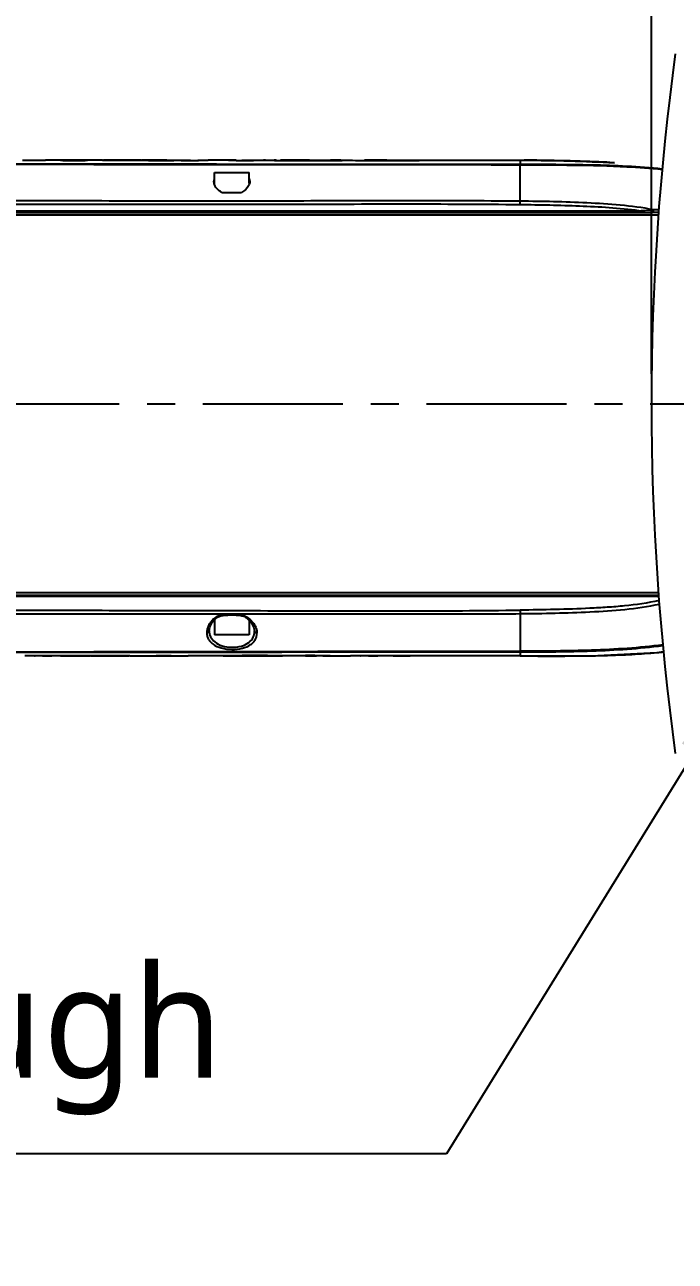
# Model space of a CAD drawing. Header units: millimetres. Extents: x 5828 to 6704, y 123 to 421.
# Drawn here: x 6417.6 to 6426.33, y 291.98 to 308.57 of the extents above; entities that cross this region are included whole.
import ezdxf
from ezdxf import colors
from ezdxf.entities.mleader import LeaderData, LeaderLine
from ezdxf.math import Vec2, Vec3

# ---------------------------------------------------------------- set-up
doc = ezdxf.new("R2010")
doc.units = ezdxf.units.MM
doc.linetypes.add('CENTER', pattern=[0.6, 0.375, -0.075, 0.075, -0.075])
for name, color, linetype in [('中心线', 7, 'Continuous'), ('外形图', 7, 'Continuous'), ('多重引线', 7, 'Continuous'), ('尺寸标注', 7, 'Continuous')]:
    doc.layers.add(name, color=color, linetype=linetype)
doc.styles.add('微软雅黑', font='msyh.ttc', dxfattribs={"height": 1.5})
doc.dimstyles.new('尺寸标注_1_15比例', dxfattribs={"dimtxt": 1.5, "dimasz": 1.25, "dimexe": 0.5, "dimexo": 0.4, "dimgap": 0.5, "dimtad": 1, "dimdec": 1, "dimlfac": 15, "dimdsep": 46, "dimtxsty": '微软雅黑', "dimcen": 0.09, "dimadec": 0, "dimazin": 0, "dimtp": 0.01, "dimtm": 0.01, "dimtfac": 1, "dimtdec": 1, "dimtofl": 0, "dimtmove": 0, "dimatfit": 3, "dimfxl": 1, "dimtolj": 1, "dimarcsym": 0})

# ---------------------------------------------------------------- blocks, each defined once
blk = doc.blocks.new('*D775')
at = {"layer": 'Defpoints', "color": 0}
for p in [(6440.183, 318.193), (6440.183, 306.42), (6426.011, 303.487)]:
    blk.add_point(p, dxfattribs=at)
at = {"layer": '尺寸标注', "color": 0, "lineweight": -2}
for p, q in [((6426.011, 303.887), (6426.011, 318.693)), ((6440.183, 306.82), (6440.183, 318.693)), ((6427.261, 318.193), (6438.933, 318.193))]:
    blk.add_line(p, q, dxfattribs=at)
at = {"layer": '尺寸标注', "color": 0}
for points in [[(6427.261, 318.401), (6427.261, 317.985), (6426.011, 318.193)], [(6438.933, 317.985), (6438.933, 318.401), (6440.183, 318.193)]]:
    blk.add_solid(points, dxfattribs=at)
at = {"layer": '尺寸标注', "color": 0, "insert": (6433.097, 319.472), "char_height": 1.5, "attachment_point": 5, "style": '微软雅黑'}
blk.add_mtext('\\A1;212.6', dxfattribs=at)

msp = doc.modelspace()

# ---------------------------------------------------------------- linework, layer by layer
at = {"layer": '中心线', "linetype": 'CENTER', "ltscale": 5}
msp.add_line((6404.9955, 303.4871), (6447.9039, 303.4871), dxfattribs=at)
at = {"layer": '外形图', "color": 7, "linetype": 'Continuous'}
for p, q in [((6417.5772, 306.7537), (6417.8855, 306.7537)), ((6417.881, 306.7537), (6417.8855, 306.7537)), ((6418.1279, 306.7537), (6418.1153, 306.7537)), ((6418.1279, 306.7537), (6418.1153, 306.7537)), ((6418.2297, 306.7493), (6418.302, 306.7493)), ((6418.2658, 306.7493), (6418.2658, 306.7524)), ((6418.4163, 306.7537), (6418.4037, 306.7537)), ((6418.4163, 306.7537), (6418.4037, 306.7537)), ((6418.6462, 306.7537), (6418.6507, 306.7537)), ((6418.6462, 306.7537), (6418.6596, 306.7537)), ((6418.6507, 306.7537), (6418.6596, 306.7537)), ((6418.6596, 306.7519), (6419.2572, 306.7519)), ((6419.1638, 306.7534), (6418.7567, 306.7534)), ((6419.2572, 306.7533), (6419.2539, 306.7533)), ((6419.2572, 306.7533), (6419.2539, 306.7533)), ((6419.3541, 306.7537), (6419.3387, 306.7537)), ((6419.3541, 306.7536), (6419.3387, 306.7537)), ((6419.354, 306.7493), (6419.6064, 306.7493)), ((6419.6064, 306.7537), (6419.7028, 306.7537)), ((6419.6064, 306.7537), (6419.7028, 306.7537)), ((6419.7028, 306.7493), (6419.7028, 306.7537)), ((6419.8284, 306.7498), (6419.7028, 306.7498)), ((6419.7028, 306.7493), (6419.934, 306.7493)), ((6419.934, 306.7505), (6419.9282, 306.7504)), ((6419.934, 306.7537), (6419.934, 306.7493)), ((6419.934, 306.7537), (6420.0636, 306.7537)), ((6420.3365, 306.7523), (6420.3614, 306.752)), ((6420.3365, 306.7523), (6420.3614, 306.752)), ((6420.3614, 306.752), (6420.4415, 306.751)), ((6420.3614, 306.752), (6420.5102, 306.7499)), ((6420.4415, 306.7509), (6420.4415, 306.7536)), ((6420.4415, 306.751), (6420.5102, 306.7499)), ((6420.6728, 306.7498), (6420.5155, 306.7498)), ((6420.5821, 306.7494), (6420.6728, 306.7494)), ((6420.6728, 306.7538), (6420.6728, 306.7494)), ((6420.6728, 306.7538), (6420.8072, 306.7538)), ((6420.8072, 306.7538), (6420.807, 306.7538)), ((6420.807, 306.7538), (6420.8264, 306.7534)), ((6420.807, 306.7538), (6420.807, 306.7538)), ((6420.8321, 306.7535), (6420.8072, 306.7538)), ((6420.979, 306.7517), (6420.9509, 306.752)), ((6421.0348, 306.7538), (6421.0348, 306.7507)), ((6421.0487, 306.7536), (6421.0348, 306.7538)), ((6421.0348, 306.7538), (6421.0348, 306.7538)), ((6421.4229, 306.7491), (6421.4229, 306.7519)), ((6421.7064, 306.7528), (6421.7064, 306.75)), ((6421.8643, 306.7538), (6421.9391, 306.7538)), ((6421.8643, 306.7538), (6421.9391, 306.7538)), ((6421.9391, 306.7538), (6421.9391, 306.7538)), ((6421.9391, 306.7538), (6421.9391, 306.7538)), ((6422.162, 306.7499), (6422.1681, 306.7499)), ((6422.1622, 306.7535), (6422.1622, 306.75)), ((6422.1622, 306.7535), (6422.1627, 306.7535)), ((6422.4559, 306.7535), (6422.1627, 306.7536)), ((6422.3953, 306.7535), (6422.1627, 306.7536)), ((6422.1627, 306.7535), (6422.4559, 306.7534)), ((6422.1627, 306.7535), (6422.3953, 306.7534)), ((6422.4611, 306.7517), (6422.4559, 306.7517)), ((6422.4559, 306.7492), (6422.8965, 306.7491)), ((6422.4559, 306.7492), (6422.8965, 306.7491)), ((6422.4611, 306.7517), (6422.4611, 306.7492)), ((6422.8965, 306.7516), (6422.4611, 306.7517)), ((6422.8965, 306.7516), (6422.4611, 306.7517)), ((6424.2497, 306.7537), (6424.2495, 306.6952)), ((6424.2498, 306.2031), (6424.2498, 306.6952)), ((6424.2499, 306.7537), (6424.3049, 306.7535)), ((6424.391, 306.7529), (6424.3049, 306.7535)), ((6420.1498, 306.4372), (6420.1498, 306.5871)), ((6420.1498, 306.5871), (6420.6165, 306.5871)), ((6420.6165, 306.4405), (6420.6165, 306.5871)), ((6420.2482, 306.3204), (6420.5125, 306.3204)), ((6409.2905, 306.0215), (6426.1043, 306.0215)), ((6409.2922, 306.0744), (6425.8402, 306.0744)), ((6409.3123, 306.0537), (6426.0227, 306.0537)), ((6426.1067, 306.0537), (6426.0303, 306.0537)), ((6426.1092, 306.0877), (6426.0346, 306.0873)), ((6426.1043, 300.9527), (6409.2905, 300.9527)), ((6426.1082, 300.8997), (6409.2922, 300.8997)), ((6409.3123, 300.9204), (6426.1067, 300.9204)), ((6420.1159, 300.6683), (6420.2243, 300.6682)), ((6420.1159, 300.6682), (6420.1498, 300.6682)), ((6420.1498, 300.6682), (6420.2243, 300.6682)), ((6420.1498, 300.5873), (6420.1498, 300.3871)), ((6420.1953, 300.6267), (6420.1952, 300.6266)), ((6420.2227, 300.6392), (6420.2351, 300.6428)), ((6420.3781, 300.6537), (6420.2243, 300.6537)), ((6420.3566, 300.6537), (6420.3781, 300.6537)), ((6420.3755, 300.6625), (6420.3782, 300.6625)), ((6420.3755, 300.6625), (6420.3782, 300.6624)), ((6420.3781, 300.6682), (6420.6165, 300.6685)), ((6420.5632, 300.6265), (6420.5632, 300.6264)), ((6420.5761, 300.6684), (6420.6504, 300.6684)), ((6420.6165, 300.6685), (6420.6504, 300.6685)), ((6420.6165, 300.58), (6420.6165, 300.3871)), ((6420.6165, 300.3871), (6420.1498, 300.3871)), ((6417.7372, 300.1037), (6417.6049, 300.1037)), ((6417.7372, 300.1037), (6417.7372, 300.1078)), ((6417.9685, 300.1078), (6417.7372, 300.1078)), ((6417.7372, 300.1068), (6417.7431, 300.1069)), ((6417.8428, 300.1075), (6417.9685, 300.1075)), ((6417.9685, 300.1078), (6417.9685, 300.1037)), ((6418.0523, 300.1037), (6417.9685, 300.1037)), ((6418.3047, 300.1078), (6418.0523, 300.1078)), ((6418.3047, 300.1038), (6418.3185, 300.1037)), ((6418.3047, 300.1037), (6418.3185, 300.1037)), ((6418.9992, 300.1054), (6418.4015, 300.1054)), ((6418.4015, 300.1041), (6418.4038, 300.1041)), ((6418.4015, 300.1041), (6418.4038, 300.1041)), ((6418.4949, 300.104), (6418.9021, 300.104)), ((6419.0126, 300.1037), (6418.9992, 300.1037)), ((6419.0126, 300.1037), (6419.0095, 300.1037)), ((6419.255, 300.1037), (6419.2565, 300.1037)), ((6419.255, 300.1037), (6419.2565, 300.1037)), ((6419.4416, 300.1078), (6419.3692, 300.1078)), ((6419.4051, 300.1078), (6419.4051, 300.1051)), ((6419.5537, 300.1037), (6419.5679, 300.1038)), ((6419.5537, 300.1037), (6419.5679, 300.1037)), ((6420.094, 300.1037), (6419.7976, 300.1037)), ((6419.8006, 300.1037), (6419.7976, 300.1037)), ((6420.1147, 300.1041), (6420.094, 300.1037)), ((6420.094, 300.1037), (6420.094, 300.1037)), ((6420.094, 300.1037), (6420.094, 300.1037)), ((6420.094, 300.1037), (6420.094, 300.1037)), ((6420.2382, 300.1056), (6420.1074, 300.1039)), ((6420.2652, 300.1059), (6420.2382, 300.1056)), ((6420.3217, 300.1067), (6420.3217, 300.1038)), ((6420.3219, 300.1038), (6420.3217, 300.1038)), ((6420.3217, 300.1038), (6420.3218, 300.1038)), ((6420.3218, 300.1067), (6420.3218, 300.1038)), ((6420.3218, 300.1038), (6420.3403, 300.104)), ((6420.6902, 300.1082), (6420.6902, 300.1057)), ((6421.045, 300.104), (6421.0602, 300.1038)), ((6421.0602, 300.1068), (6421.0602, 300.1038)), ((6421.0602, 300.1038), (6421.0604, 300.1038)), ((6421.0604, 300.1038), (6421.0603, 300.1038)), ((6421.0603, 300.1038), (6421.0603, 300.1038)), ((6421.0604, 300.1038), (6421.0604, 300.1068)), ((6421.0604, 300.1038), (6421.0604, 300.1038)), ((6421.0632, 300.1064), (6421.0606, 300.1064)), ((6421.288, 300.1038), (6421.2693, 300.1042)), ((6421.3696, 300.1038), (6421.2877, 300.1038)), ((6421.3696, 300.1038), (6421.3696, 300.1079)), ((6421.4604, 300.1079), (6421.3696, 300.1079)), ((6421.3696, 300.1076), (6421.5196, 300.1076)), ((6421.3696, 300.1076), (6421.4604, 300.1076)), ((6421.6802, 300.1054), (6421.5323, 300.1074)), ((6421.6009, 300.1064), (6421.5323, 300.1074)), ((6421.6009, 300.1065), (6421.6009, 300.104)), ((6421.6802, 300.1054), (6421.6009, 300.1064)), ((6421.7032, 300.1052), (6421.6802, 300.1054)), ((6421.7032, 300.1052), (6421.6802, 300.1054)), ((6422.1084, 300.1037), (6421.9762, 300.1038)), ((6422.1084, 300.1037), (6422.1084, 300.1078)), ((6422.3397, 300.1078), (6422.1084, 300.1078)), ((6422.1084, 300.1068), (6422.1143, 300.1069)), ((6422.2141, 300.1075), (6422.3397, 300.1075)), ((6422.3397, 300.1078), (6422.3397, 300.1037)), ((6422.5451, 300.1037), (6422.3397, 300.1037)), ((6422.5451, 300.1037), (6422.5451, 300.1078)), ((6422.7747, 300.1077), (6422.5451, 300.1078)), ((6422.5451, 300.1074), (6422.7747, 300.1074)), ((6422.7747, 300.1077), (6422.7747, 300.1037)), ((6424.2499, 300.1588), (6424.2498, 300.1037)), ((6424.2498, 300.1037), (6425.2022, 300.1061)), ((6425.2022, 300.1061), (6426.0817, 300.1498)), ((6426.0817, 300.1498), (6426.1707, 300.1632))]:
    msp.add_line(p, q, dxfattribs=at)
for points in [[(6425.5162, 306.7193), (6425.4544, 306.7226), (6425.4104, 306.7248), (6425.3597, 306.7272), (6425.3027, 306.7298), (6425.2434, 306.7324), (6425.1821, 306.7348), (6425.1191, 306.7372), (6425.0544, 306.7395), (6424.9881, 306.7416), (6424.9202, 306.7436), (6424.8506, 306.7454), (6424.7793, 306.7471), (6424.7061, 306.7486), (6424.6308, 306.75), (6424.5533, 306.7512), (6424.4734, 306.7521), (6424.391, 306.7529)], [(6420.0795, 300.4454), (6420.0865, 300.4882), (6420.115, 300.5473), (6420.1605, 300.5995), (6420.1953, 300.6267)], [(6420.1952, 300.6266), (6420.2014, 300.6303), (6420.2113, 300.635), (6420.2227, 300.6392)], [(6420.2351, 300.6428), (6420.2484, 300.6458), (6420.2624, 300.6483)], [(6420.2624, 300.6483), (6420.2769, 300.6502), (6420.292, 300.6517), (6420.3077, 300.6526), (6420.3237, 300.6532), (6420.34, 300.6536), (6420.3566, 300.6537)], [(6420.3781, 300.6537), (6420.3905, 300.6537), (6420.4074, 300.6536), (6420.4241, 300.6534), (6420.4407, 300.653), (6420.457, 300.6522), (6420.4729, 300.651), (6420.4884, 300.6492), (6420.5034, 300.6469), (6420.5178, 300.6439), (6420.5314, 300.6403), (6420.5439, 300.636)], [(6420.5439, 300.636), (6420.5549, 300.6312), (6420.5632, 300.6264)], [(6420.5632, 300.6265), (6420.5988, 300.5995), (6420.6477, 300.5457), (6420.6788, 300.4843), (6420.6869, 300.4379)], [(6420.2402, 300.1056), (6420.1957, 300.1051), (6420.1408, 300.1044), (6420.1074, 300.1039)]]:
    msp.add_lwpolyline(points, dxfattribs=at)
for centre, radius, start, end in [((6460.6774, 303.4871), 34.6667, 172.21923, 187.78077), ((6417.8807, 298.5819), 8.1718, 88.35529, 89.96633), ((6418.1277, 299.325), 7.4287, 90.09594, 90.92254), ((6418.6505, 298.5779), 8.1758, 90.03079, 91.64178), ((6418.4035, 299.3218), 7.4319, 89.07404, 89.90119), ((6419.3388, 298.5739), 8.1798, 90.59461, 91.18829), ((6419.3388, 298.5765), 8.1772, 90.00079, 90.57157), ((6419.3387, 298.5707), 8.183, 88.12507, 89.89247), ((6419.8314, 314.2185), 7.4687, 269.97698, 270.53108), ((6419.8691, 310.3829), 3.6329, 270.49808, 270.93203), ((6420.0661, 281.1045), 25.6493, 89.39598, 90.00568), ((6420.3395, 281.3545), 25.3992, 90.00678, 90.32056), ((6420.3395, 281.3807), 25.373, 89.76964, 90.00677), ((6421.162, 325.0483), 18.2979, 268.9492, 269.3481), ((6421.3637, 343.1876), 36.438, 269.16396, 269.35087), ((6421.3804, 344.1005), 37.3514, 269.3456, 270.06509), ((6421.4252, 348.3298), 41.578, 269.99683, 270.38756), ((6421.4428, 346.5943), 39.8452, 269.97131, 270.60607), ((6422.0332, 309.0304), 2.2788, 268.08899, 268.48163), ((6422.4207, 349.3816), 42.6325, 269.6606, 270.0474), ((6426.0242, 304.1369), 1.9169, 89.81882, 90.04469), ((6420.3042, 300.343), 0.3171, 101.14377, 102.38508), ((6417.8018, 296.2746), 3.8327, 90.46718, 90.87849), ((6417.8392, 292.2186), 7.8889, 89.97389, 90.49847), ((6418.3187, 308.7875), 8.6837, 268.24183, 269.90729), ((6418.3187, 308.7823), 8.6786, 269.99913, 270.54711), ((6418.3186, 308.7851), 8.6814, 270.56202, 271.11185), ((6419.0096, 308.7831), 8.6794, 270.01998, 271.62086), ((6419.2564, 307.9935), 7.8898, 269.127, 269.98979), ((6419.8004, 308.7802), 8.6764, 268.46426, 269.98159), ((6419.5536, 307.9912), 7.8875, 270.10365, 270.87046), ((6420.5187, 276.0294), 24.0781, 90.66272, 90.96138), ((6420.6777, 258.6716), 41.4366, 89.98278, 90.60506), ((6420.7298, 262.4758), 37.6324, 89.37211, 90.06035), ((6420.7766, 266.462), 33.6456, 89.37482, 89.51208), ((6420.9287, 280.3811), 19.726, 89.01052, 89.37962), ((6421.7049, 327.1801), 27.0763, 269.77983, 269.99631), ((6421.9795, 327.4503), 27.3465, 269.42109, 269.993), ((6421.7049, 327.1946), 27.0909, 269.99632, 270.29049), ((6422.1724, 296.2853), 3.822, 90.45842, 90.8706), ((6422.2092, 292.2278), 7.8797, 89.96439, 90.48978), ((6423.5493, -340.8804), 640.9845, 89.9373798, 90.0692335), ((6424.9892, 314.3964), 14.2918, 270.87402, 272.58772), ((6425.3401, 308.1061), 7.9909, 275.36919, 275.96985)]:
    msp.add_arc(centre, radius, start, end, dxfattribs=at)
for points, knots in [([(6424.2495, 306.6952), (6423.7324, 306.697), (6422.6984, 306.6947), (6421.1475, 306.6969), (6419.5968, 306.6986), (6417.5299, 306.7016), (6414.9476, 306.7072), (6412.8822, 306.7128), (6411.8498, 306.7157)], [0, 0, 0, 0, 0.1250913, 0.2501729, 0.3752366, 0.5002741, 0.750238, 1, 1, 1, 1]), ([(6424.2498, 306.6867), (6423.733, 306.6904), (6422.6992, 306.6897), (6421.1486, 306.6903), (6419.5983, 306.6913), (6417.532, 306.6954), (6414.9504, 306.7029), (6412.8855, 306.7086), (6411.8535, 306.7116)], [0, 0, 0, 0, 0.1250934, 0.2501768, 0.375241, 0.5002784, 0.7502402, 1, 1, 1, 1]), ([(6418.1153, 306.7504), (6418.1217, 306.7502), (6418.1598, 306.7495), (6418.1979, 306.7493), (6418.2297, 306.7493)], [0, 0, 0, 0, 0.1678473, 1, 1, 1, 1]), ([(6418.2199, 306.7534), (6418.2045, 306.7535), (6418.1739, 306.7531), (6418.1433, 306.7537), (6418.1279, 306.7537)], [0, 0, 0, 0, 0.4999936, 1, 1, 1, 1]), ([(6418.302, 306.7493), (6418.3138, 306.7493), (6418.3519, 306.7495), (6418.39, 306.7496), (6418.4163, 306.7504)], [0, 0, 0, 0, 0.3104134, 1, 1, 1, 1]), ([(6418.4037, 306.7537), (6418.3884, 306.7537), (6418.3578, 306.7531), (6418.3271, 306.7535), (6418.3118, 306.7534)], [0, 0, 0, 0, 0.5000062, 1, 1, 1, 1]), ([(6418.7567, 306.7534), (6418.7486, 306.7533), (6418.7284, 306.7526), (6418.696, 306.7532), (6418.6717, 306.7522), (6418.6596, 306.7519)], [0, 0, 0, 0, 0.2500079, 0.6249585, 1, 1, 1, 1]), ([(6419.2572, 306.7519), (6419.2653, 306.7518), (6419.2854, 306.7504), (6419.3178, 306.7514), (6419.3419, 306.7497), (6419.354, 306.7493)], [0, 0, 0, 0, 0.2500571, 0.6248993, 1, 1, 1, 1]), ([(6420.5102, 306.7499), (6420.5151, 306.7498), (6420.539, 306.7495), (6420.5629, 306.7494), (6420.5821, 306.7494)], [0, 0, 0, 0, 0.2016659, 1, 1, 1, 1]), ([(6420.979, 306.7517), (6420.9833, 306.7516), (6421.0014, 306.7514), (6421.0195, 306.7513), (6421.0332, 306.7511)], [0, 0, 0, 0, 0.2383019, 1, 1, 1, 1]), ([(6421.4229, 306.7519), (6421.3813, 306.7519), (6421.2566, 306.752), (6421.1319, 306.7526), (6421.0487, 306.7536)], [0, 0, 0, 0, 0.3328855, 1, 1, 1, 1]), ([(6421.8643, 306.7513), (6421.8511, 306.7515), (6421.8182, 306.7524), (6421.7656, 306.7518), (6421.7261, 306.7527), (6421.7064, 306.7528)], [0, 0, 0, 0, 0.2500121, 0.6249988, 1, 1, 1, 1]), ([(6421.9391, 306.7538), (6421.9391, 306.7536), (6421.9408, 306.7539), (6421.9429, 306.7532), (6421.9493, 306.7533), (6421.954, 306.753), (6421.9572, 306.7529)], [0, 0, 0, 0, 0.0347569, 0.1757427, 0.4797919, 1, 1, 1, 1]), ([(6421.9728, 306.7524), (6421.9819, 306.7522), (6422.045, 306.7507), (6422.1081, 306.7503), (6422.162, 306.7499)], [0, 0, 0, 0, 0.1448614, 1, 1, 1, 1]), ([(6422.2242, 306.7524), (6422.2149, 306.7525), (6422.202, 306.7526), (6422.1862, 306.7529), (6422.1774, 306.7529), (6422.1709, 306.7532), (6422.166, 306.753), (6422.164, 306.7536), (6422.1622, 306.7532), (6422.1622, 306.7535)], [0, 0, 0, 0, 0.4486904, 0.6246803, 0.7654245, 0.8717633, 0.9448869, 0.9866619, 1, 1, 1, 1]), ([(6422.4559, 306.7517), (6422.4351, 306.7517), (6422.3578, 306.7518), (6422.2806, 306.7519), (6422.2242, 306.7524)], [0, 0, 0, 0, 0.2699111, 1, 1, 1, 1]), ([(6426.1547, 306.6348), (6425.8406, 306.6669), (6425.2048, 306.6946), (6424.5695, 306.6942), (6424.2498, 306.6952)], [0, 0, 0, 0, 0.4969776, 1, 1, 1, 1]), ([(6426.1539, 306.6257), (6425.9963, 306.6418), (6425.3624, 306.6882), (6424.7266, 306.6849), (6424.2498, 306.6866)], [0, 0, 0, 0, 0.2494208, 1, 1, 1, 1]), ([(6420.2482, 306.3204), (6420.2229, 306.3341), (6420.1803, 306.367), (6420.1532, 306.4143), (6420.1472, 306.4372)], [0, 0, 0, 0, 0.5483152, 1, 1, 1, 1]), ([(6420.6188, 306.4406), (6420.6157, 306.4292), (6420.5945, 306.3787), (6420.5501, 306.3403), (6420.5125, 306.3204)], [0, 0, 0, 0, 0.2170394, 1, 1, 1, 1]), ([(6424.2498, 306.203), (6423.7339, 306.2085), (6422.7018, 306.2083), (6421.1539, 306.2054), (6419.606, 306.2057), (6418.0583, 306.2065), (6416.511, 306.2068), (6414.9641, 306.2044), (6413.418, 306.2062), (6412.3875, 306.206), (6411.8724, 306.2056)], [0, 0, 0, 0, 0.1250686, 0.2501358, 0.375194, 0.5002366, 0.6252557, 0.7502373, 0.8751592, 1, 1, 1, 1]), ([(6424.2492, 306.1543), (6424.2492, 306.1589), (6424.2494, 306.1752), (6424.2496, 306.1915), (6424.2498, 306.2031)], [0, 0, 0, 0, 0.2831436, 1, 1, 1, 1]), ([(6426.0345, 306.0878), (6425.8884, 306.118), (6425.5915, 306.1548), (6425.1449, 306.1829), (6424.6974, 306.1973), (6424.399, 306.2017), (6424.2498, 306.2031)], [0, 0, 0, 0, 0.2499748, 0.5000355, 0.7499944, 1, 1, 1, 1]), ([(6424.2492, 306.1543), (6423.7332, 306.1611), (6422.7011, 306.1632), (6421.153, 306.1593), (6419.6051, 306.1576), (6418.0574, 306.1595), (6416.51, 306.1605), (6414.448, 306.1601), (6412.9018, 306.1621), (6411.8713, 306.1622)], [0, 0, 0, 0, 0.1250703, 0.2501378, 0.3751968, 0.500241, 0.6252603, 0.7502397, 1, 1, 1, 1]), ([(6425.8402, 306.0744), (6425.7087, 306.0931), (6425.444, 306.1179), (6424.9133, 306.1448), (6424.5148, 306.1517), (6424.2492, 306.1543)], [0, 0, 0, 0, 0.2499942, 0.5000239, 1, 1, 1, 1]), ([(6425.8402, 306.0744), (6425.8565, 306.0753), (6425.9213, 306.0793), (6425.9861, 306.0842), (6426.0345, 306.0878)], [0, 0, 0, 0, 0.2516308, 1, 1, 1, 1]), ([(6425.8402, 306.0744), (6425.8402, 306.0718), (6425.8403, 306.067), (6425.8402, 306.0612), (6425.8403, 306.0575), (6425.8402, 306.0555), (6425.8405, 306.0546), (6425.8402, 306.0537), (6425.8404, 306.0537)], [0, 0, 0, 0, 0.37943, 0.7048057, 0.8298772, 0.9228072, 0.9802835, 1, 1, 1, 1]), ([(6426.0346, 306.0873), (6426.0358, 306.0802), (6426.0353, 306.0699), (6426.0353, 306.0585), (6426.0319, 306.0538), (6426.0303, 306.0537)], [0, 0, 0, 0, 0.6075836, 0.8588929, 1, 1, 1, 1]), ([(6411.8795, 300.7134), (6412.3943, 300.7132), (6413.4241, 300.7137), (6415.4847, 300.7138), (6417.5462, 300.718), (6419.6082, 300.7144), (6421.1551, 300.7105), (6422.7021, 300.7081), (6423.7335, 300.7111), (6424.2492, 300.719)], [0, 0, 0, 0, 0.1248385, 0.2497606, 0.4997593, 0.6248035, 0.7498627, 0.8749301, 1, 1, 1, 1]), ([(6426.113, 300.8468), (6425.9609, 300.8128), (6425.7286, 300.7799), (6425.4178, 300.7556), (6425.1064, 300.7383), (6424.7168, 300.7253), (6424.4051, 300.7204), (6424.2492, 300.719)], [0, 0, 0, 0, 0.249996, 0.3750083, 0.5000182, 0.7500059, 1, 1, 1, 1]), ([(6424.2492, 300.719), (6424.2492, 300.7146), (6424.2494, 300.6986), (6424.2496, 300.6827), (6424.2498, 300.6713)], [0, 0, 0, 0, 0.2813718, 1, 1, 1, 1]), ([(6424.2498, 300.6713), (6424.4059, 300.6729), (6424.7181, 300.6776), (6425.1863, 300.6933), (6425.6534, 300.7237), (6425.9638, 300.7653), (6426.1159, 300.7997)], [0, 0, 0, 0, 0.2500448, 0.5000854, 0.7501046, 1, 1, 1, 1]), ([(6412.0495, 300.6681), (6412.2174, 300.668), (6412.5531, 300.6687), (6412.9728, 300.667), (6413.3086, 300.6686), (6413.5605, 300.668), (6413.8125, 300.6676), (6414.1064, 300.6685), (6414.4424, 300.6677), (6414.9465, 300.6683), (6415.8288, 300.6679), (6417.0895, 300.6681), (6418.6026, 300.6677), (6419.6115, 300.6684), (6420.1159, 300.6682)], [0, 0, 0, 0, 0.0624225, 0.1248685, 0.156089, 0.1873193, 0.2185535, 0.2497861, 0.2966458, 0.3435087, 0.4372527, 0.624792, 0.8123806, 1, 1, 1, 1]), ([(6420.1763, 300.6294), (6420.1586, 300.618), (6420.1273, 300.5918), (6420.0897, 300.5472), (6420.0628, 300.5005), (6420.0534, 300.4673), (6420.0503, 300.4512)], [0, 0, 0, 0, 0.2828218, 0.5423226, 0.7798477, 1, 1, 1, 1]), ([(6420.1763, 300.6294), (6420.1781, 300.6307), (6420.186, 300.6357), (6420.1945, 300.6396), (6420.2011, 300.6422)], [0, 0, 0, 0, 0.2400436, 1, 1, 1, 1]), ([(6420.1952, 300.6266), (6420.1941, 300.6259), (6420.1877, 300.6235), (6420.1807, 300.6265), (6420.1763, 300.6294)], [0, 0, 0, 0, 0.208623, 1, 1, 1, 1]), ([(6420.2429, 300.6541), (6420.2537, 300.6562), (6420.2976, 300.6626), (6420.3421, 300.6624), (6420.3755, 300.6625)], [0, 0, 0, 0, 0.2475925, 1, 1, 1, 1]), ([(6420.514, 300.654), (6420.5176, 300.6533), (6420.5315, 300.6503), (6420.5453, 300.6463), (6420.5553, 300.6425)], [0, 0, 0, 0, 0.2542594, 1, 1, 1, 1]), ([(6420.5553, 300.6425), (6420.5576, 300.6416), (6420.5666, 300.6379), (6420.5753, 300.6334), (6420.5812, 300.6294)], [0, 0, 0, 0, 0.2588681, 1, 1, 1, 1]), ([(6420.5632, 300.6264), (6420.5643, 300.6257), (6420.5705, 300.6235), (6420.5771, 300.6266), (6420.5812, 300.6294)], [0, 0, 0, 0, 0.2062077, 1, 1, 1, 1]), ([(6420.5812, 300.6294), (6420.5972, 300.6188), (6420.6511, 300.5769), (6420.6933, 300.5184), (6420.709, 300.4719)], [0, 0, 0, 0, 0.281348, 1, 1, 1, 1]), ([(6420.6504, 300.6685), (6420.8004, 300.6686), (6421.1003, 300.6679), (6421.5502, 300.6686), (6421.9252, 300.668), (6422.2251, 300.6677), (6422.5251, 300.6683), (6422.9001, 300.668), (6423.35, 300.6671), (6423.7999, 300.6688), (6424.0999, 300.67), (6424.2499, 300.6713)], [0, 0, 0, 0, 0.1249953, 0.2499909, 0.3749902, 0.4374903, 0.4999895, 0.6249906, 0.7499937, 0.8749956, 1, 1, 1, 1]), ([(6424.2499, 300.6713), (6424.2499, 300.6254), (6424.2499, 300.4576), (6424.2499, 300.2899), (6424.2498, 300.168)], [0, 0, 0, 0, 0.2735656, 1, 1, 1, 1]), ([(6420.0795, 300.4442), (6420.0794, 300.4371), (6420.0703, 300.4219), (6420.0541, 300.4178), (6420.0459, 300.4179)], [0, 0, 0, 0, 0.4623749, 1, 1, 1, 1]), ([(6420.0459, 300.418), (6420.0462, 300.4036), (6420.0488, 300.3746), (6420.064, 300.3322), (6420.0922, 300.2939), (6420.1476, 300.2457), (6420.2464, 300.2035), (6420.382, 300.1863), (6420.5179, 300.2002), (6420.6176, 300.24), (6420.6733, 300.2874), (6420.7016, 300.3253), (6420.7171, 300.3673), (6420.7197, 300.3961), (6420.72, 300.4104)], [0, 0, 0, 0, 0.0482018, 0.0968339, 0.1488286, 0.206068, 0.3412574, 0.500783, 0.6602863, 0.7953035, 0.8520879, 0.9036923, 0.9520372, 1, 1, 1, 1]), ([(6420.0795, 300.4442), (6420.079, 300.4163), (6420.0911, 300.3565), (6420.1554, 300.2812), (6420.2578, 300.2324), (6420.382, 300.2144), (6420.5067, 300.2289), (6420.6102, 300.275), (6420.6754, 300.3494), (6420.6874, 300.409), (6420.687, 300.4367)], [0, 0, 0, 0, 0.1006554, 0.2104438, 0.3439904, 0.5005336, 0.6572563, 0.7907085, 0.8998735, 1, 1, 1, 1]), ([(6420.687, 300.4367), (6420.6871, 300.4297), (6420.6959, 300.4146), (6420.7118, 300.4104), (6420.72, 300.4104)], [0, 0, 0, 0, 0.4626755, 1, 1, 1, 1]), ([(6420.709, 300.4719), (6420.7108, 300.4668), (6420.7168, 300.4468), (6420.7198, 300.4259), (6420.72, 300.4104)], [0, 0, 0, 0, 0.2578447, 1, 1, 1, 1]), ([(6426.1623, 300.2536), (6426.0041, 300.2324), (6425.686, 300.202), (6425.0482, 300.1707), (6424.5691, 300.1678), (6424.2498, 300.168)], [0, 0, 0, 0, 0.2499914, 0.4999958, 1, 1, 1, 1]), ([(6424.2499, 300.1588), (6424.5693, 300.1583), (6425.2079, 300.1628), (6425.8466, 300.2026), (6426.1631, 300.2444)], [0, 0, 0, 0, 0.5000743, 1, 1, 1, 1]), ([(6411.8548, 300.1455), (6412.8867, 300.1484), (6414.9514, 300.154), (6417.5327, 300.1597), (6419.5988, 300.1636), (6421.149, 300.1658), (6422.6993, 300.1668), (6423.733, 300.1687), (6424.2498, 300.168)], [0, 0, 0, 0, 0.2497613, 0.4997235, 0.6247608, 0.7498246, 0.874907, 1, 1, 1, 1]), ([(6411.8564, 300.1395), (6412.8882, 300.1422), (6414.9527, 300.1475), (6417.5337, 300.1525), (6419.5995, 300.1558), (6421.1495, 300.157), (6422.6996, 300.1584), (6423.7331, 300.1596), (6424.2499, 300.1588)], [0, 0, 0, 0, 0.2497611, 0.4997252, 0.6247629, 0.7498265, 0.8749082, 1, 1, 1, 1]), ([(6418.4015, 300.1054), (6418.3935, 300.1055), (6418.3733, 300.1068), (6418.341, 300.1058), (6418.3168, 300.1074), (6418.3047, 300.1078)], [0, 0, 0, 0, 0.2500498, 0.6249115, 1, 1, 1, 1]), ([(6418.9021, 300.104), (6418.9101, 300.1041), (6418.9304, 300.1048), (6418.9627, 300.1042), (6418.987, 300.1051), (6418.9992, 300.1054)], [0, 0, 0, 0, 0.2500066, 0.6249638, 1, 1, 1, 1]), ([(6419.2551, 300.1072), (6419.2625, 300.1074), (6419.3005, 300.1077), (6419.3386, 300.1078), (6419.3692, 300.1078)], [0, 0, 0, 0, 0.1950594, 1, 1, 1, 1]), ([(6419.2565, 300.1037), (6419.273, 300.1037), (6419.306, 300.1044), (6419.339, 300.104), (6419.3556, 300.1041)], [0, 0, 0, 0, 0.5000065, 1, 1, 1, 1]), ([(6419.5679, 300.1068), (6419.5605, 300.107), (6419.5184, 300.1077), (6419.4763, 300.1078), (6419.4416, 300.1078)], [0, 0, 0, 0, 0.1743793, 1, 1, 1, 1]), ([(6419.4546, 300.1041), (6419.4712, 300.104), (6419.5042, 300.1044), (6419.5372, 300.1037), (6419.5537, 300.1037)], [0, 0, 0, 0, 0.4999935, 1, 1, 1, 1]), ([(6420.2652, 300.1059), (6420.2696, 300.1059), (6420.288, 300.1061), (6420.3063, 300.1063), (6420.3203, 300.1064)], [0, 0, 0, 0, 0.2381853, 1, 1, 1, 1]), ([(6420.3403, 300.104), (6420.3561, 300.1042), (6420.4727, 300.1054), (6420.5894, 300.1057), (6420.6902, 300.1057)], [0, 0, 0, 0, 0.1358343, 1, 1, 1, 1]), ([(6420.6902, 300.1057), (6420.7302, 300.1057), (6420.8484, 300.1055), (6420.9667, 300.105), (6421.045, 300.104)], [0, 0, 0, 0, 0.3381427, 1, 1, 1, 1]), ([(6421.5323, 300.1074), (6421.5274, 300.1075), (6421.5035, 300.1078), (6421.4795, 300.1079), (6421.4604, 300.1079)], [0, 0, 0, 0, 0.2028683, 1, 1, 1, 1]), ([(6424.2498, 300.168), (6424.2499, 300.1668), (6424.2499, 300.1637), (6424.2498, 300.1606), (6424.2499, 300.1588)], [0, 0, 0, 0, 0.3992118, 1, 1, 1, 1]), ([(6424.2498, 300.1037), (6424.409, 300.1035), (6424.7281, 300.1025), (6425.0473, 300.1036), (6425.2072, 300.1062)], [0, 0, 0, 0, 0.4986526, 1, 1, 1, 1]), ([(6425.6345, 300.1191), (6425.6724, 300.1209), (6425.8237, 300.1287), (6425.9748, 300.1397), (6426.0878, 300.1503)], [0, 0, 0, 0, 0.2504902, 1, 1, 1, 1])]:
    msp.add_open_spline(points, degree=3, knots=knots, dxfattribs=at)
for points in [[(6418.2658, 306.7524), (6418.2505, 306.7527), (6418.2352, 306.7532), (6418.2199, 306.7534)], [(6418.3118, 306.7534), (6418.2965, 306.7532), (6418.2812, 306.7527), (6418.2658, 306.7524)], [(6421.4229, 306.7539), (6421.57, 306.7538), (6421.7171, 306.7538), (6421.8643, 306.7538)], [(6422.8965, 306.7536), (6423.3476, 306.7537), (6423.7986, 306.7553), (6424.2497, 306.7537)], [(6424.3049, 306.7535), (6424.7088, 306.7514), (6425.1129, 306.7412), (6425.5162, 306.7193)], [(6420.1432, 306.4681), (6420.1432, 306.4803), (6420.1452, 306.4927), (6420.1492, 306.5042)], [(6420.6169, 306.5091), (6420.6211, 306.4974), (6420.6232, 306.4849), (6420.6232, 306.4726)], [(6420.1472, 306.4372), (6420.1446, 306.4473), (6420.1432, 306.4577), (6420.1432, 306.4681)], [(6420.6232, 306.4726), (6420.6232, 306.4618), (6420.6216, 306.451), (6420.6188, 306.4406)], [(6420.2011, 300.6422), (6420.2124, 300.6467), (6420.2243, 300.6501), (6420.2362, 300.6527)], [(6420.2243, 300.6682), (6420.2756, 300.6682), (6420.3268, 300.6682), (6420.3781, 300.6682)], [(6420.3782, 300.6625), (6420.4235, 300.6625), (6420.4695, 300.6628), (6420.514, 300.654)], [(6420.0503, 300.4512), (6420.0482, 300.4402), (6420.0468, 300.4291), (6420.0459, 300.418)], [(6419.3556, 300.1041), (6419.3721, 300.1043), (6419.3886, 300.1048), (6419.4051, 300.1051)], [(6419.4051, 300.1051), (6419.4216, 300.1048), (6419.4381, 300.1043), (6419.4546, 300.1041)]]:
    msp.add_open_spline(points, degree=3, dxfattribs=at)

# ---------------------------------------------------------------- dimensions: what is measured, and where the dimension line sits
at = {"layer": '尺寸标注'}
dim = msp.add_linear_dim(base=(6440.1832, 318.1929), p1=(6426.0108, 303.4871), p2=(6440.1832, 306.4204), dimstyle='尺寸标注_1_15比例', dxfattribs=at)
dim.commit()
dim.dimension.update_dxf_attribs({"geometry": '*D775', "text_midpoint": (6433.097, 319.472)})

# ---------------------------------------------------------------- leaders
at = {"layer": '多重引线'}
ml = msp.add_multileader_mtext('Standard', dxfattribs=at)
ml.set_content('4×{\\C256;Φ11 through}', style='微软雅黑')
ml.set_leader_properties()
ml.build(insert=Vec2(0, 0))
ml.multileader.update_dxf_attribs({"text_left_attachment_type": 5, "text_right_attachment_type": 5, "dogleg_length": 1, "arrow_head_size": 1.25})
ctx = ml.context
ctx.base_point, ctx.char_height, ctx.arrow_head_size, ctx.plane_origin = Vec3(6401.8468, 315.3644), 1.5, 1.25, Vec3(6427.2498, 308.0871)
ctx.left_attachment, ctx.right_attachment, ctx.text_align_type = 5, 5, 2
notes = []
notes.append((ctx, [(0, (1, 1, 0), (6421.5495, 315.3644), (-1, 0), 1, [(0, [(6427.2498, 308.0871)], 0, [])])]))
ctx.mtext.insert, ctx.mtext.alignment, ctx.mtext.flow_direction = Vec3(6418.5495, 317.4542), 3, 5
ml = msp.add_multileader_mtext('Standard', dxfattribs=at)
ml.set_content('\\A1;2×{\\C256;Φ6H7({\\H0.7x;\\S+0.012^ 0;}) through}', style='微软雅黑')
ml.set_leader_properties()
ml.build(insert=Vec2(0, 0))
ml.multileader.update_dxf_attribs({"text_left_attachment_type": 5, "text_right_attachment_type": 5, "dogleg_length": 1, "arrow_head_size": 1.25})
ctx = ml.context
ctx.base_point, ctx.char_height, ctx.arrow_head_size, ctx.plane_origin = Vec3(6396.3482, 293.4282), 1.5, 1.25, Vec3(6427.2498, 299.8871)
ctx.left_attachment, ctx.right_attachment, ctx.text_align_type = 5, 5, 2
notes.append((ctx, [(0, (1, 1, 0), (6423.2603, 293.4282), (-1, 0), 1, [(0, [(6427.2498, 299.8871)], 0, [])])]))
ctx.mtext.insert, ctx.mtext.alignment, ctx.mtext.flow_direction = Vec3(6420.2603, 296.4586), 3, 5
for ctx, leaders in notes:
    for number, flags, end, landing, length, lines in leaders:
        leader = LeaderData()
        leader.index, (leader.has_last_leader_line, leader.has_dogleg_vector, leader.attachment_direction) = number, flags
        leader.last_leader_point, leader.dogleg_vector, leader.dogleg_length = Vec3(end), Vec3(landing), length
        for number, points, colour, breaks in lines:
            line = LeaderLine()
            line.index, line.vertices, line.color, line.breaks = number, Vec3.list(points), colors.encode_raw_color(colour), breaks
            leader.lines.append(line)
        ctx.leaders.append(leader)

doc.saveas('drawing.dxf')
